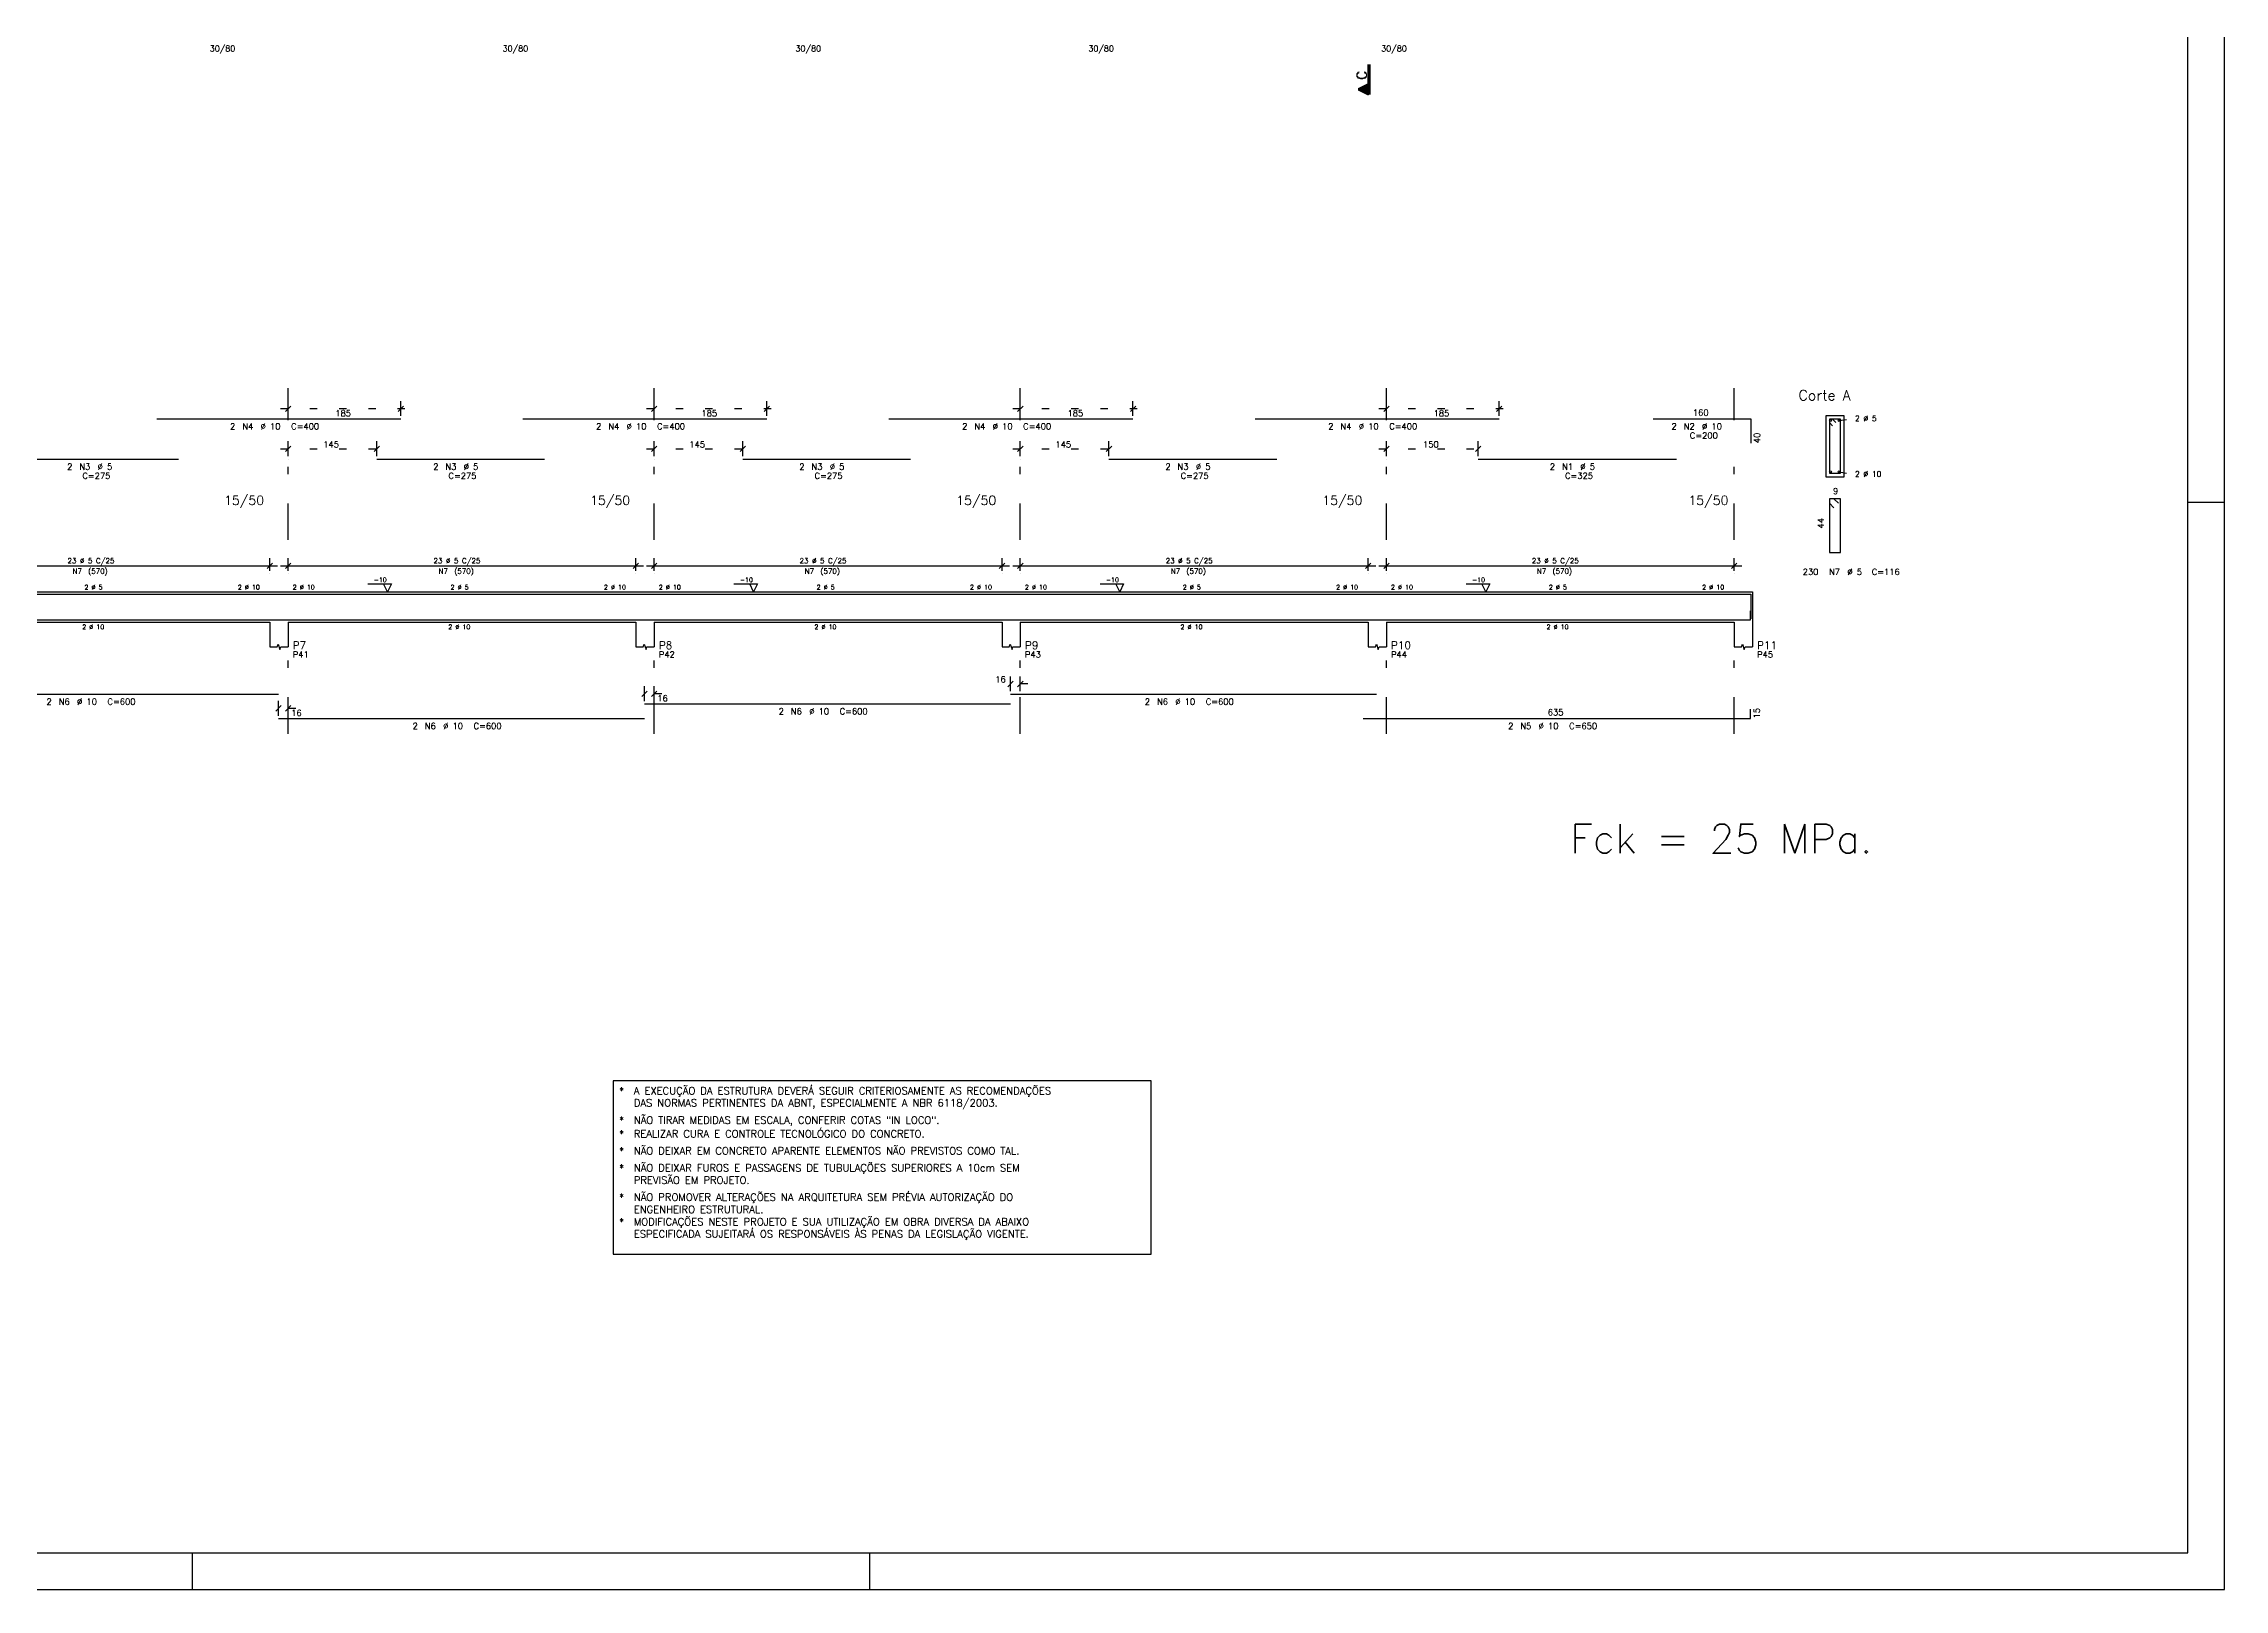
# Model space of a CAD drawing. Extents: x 797 to 1056, y -75 to 15.
# Drawn here: x 937.73 to 967.51, y -75.31 to -54.2 of the extents above; entities that cross this region are included whole.
import ezdxf

# ---------------------------------------------------------------- set-up
doc = ezdxf.new("R2010")
doc.units = 0
doc.header["$MEASUREMENT"] = 0
doc.linetypes.add('ESTILO_TQS_0002', pattern=[0.4, 0.1, -0.3])
doc.linetypes.add('ESTILO_TQS_0003', pattern=[1.5, 0.5, -0.4, 0.1, -0.5])
for name, color, linetype in [('06', 6, 'CONTINUOUS'), ('1', 2, 'CONTINUOUS'), ('13', 13, 'CONTINUOUS'), ('2', 4, 'CONTINUOUS'), ('3', 8, 'CONTINUOUS'), ('4', 1, 'CONTINUOUS'), ('5', 5, 'CONTINUOUS'), ('CERCADURA', 7, 'CONTINUOUS')]:
    doc.layers.add(name, color=color, linetype=linetype)
doc.styles.get("Standard").update_dxf_attribs({"font": 'ROMANS.SHX'})

msp = doc.modelspace()

# ---------------------------------------------------------------- linework, layer by layer
at = {"layer": '06'}
for p, q in [((967.01, -74.813), (967.01, -33.763)), ((909.31, -74.813), (967.01, -74.813))]:
    msp.add_line(p, q, dxfattribs=at)
at = {"layer": '1', "linetype": 'Continuous'}
for p, q in [((955.815, -54.89), (955.815, -54.485)), ((955.827, -54.89), (955.827, -54.485)), ((955.828, -54.485), (955.828, -54.891)), ((955.84, -54.485), (955.84, -54.891)), ((955.684, -54.81), (955.822, -54.741)), ((955.685, -54.81), (955.822, -54.742)), ((955.69, -54.821), (955.827, -54.753)), ((955.691, -54.821), (955.827, -54.753)), ((955.72, -54.843), (955.72, -54.8)), ((955.73, -54.848), (955.73, -54.795)), ((955.732, -54.843), (955.732, -54.8)), ((955.741, -54.853), (955.741, -54.789)), ((955.743, -54.848), (955.743, -54.795)), ((955.752, -54.859), (955.752, -54.784)), ((955.753, -54.853), (955.753, -54.789)), ((955.762, -54.864), (955.762, -54.779)), ((955.764, -54.859), (955.764, -54.784)), ((955.773, -54.869), (955.773, -54.774)), ((955.775, -54.864), (955.775, -54.779)), ((955.783, -54.875), (955.783, -54.768)), ((955.785, -54.869), (955.785, -54.774)), ((955.794, -54.88), (955.794, -54.763)), ((955.796, -54.875), (955.796, -54.768)), ((955.805, -54.885), (955.805, -54.758)), ((955.807, -54.88), (955.807, -54.763)), ((955.817, -54.885), (955.817, -54.758)), ((955.822, -54.902), (955.684, -54.833)), ((955.822, -54.901), (955.685, -54.833)), ((955.688, -54.827), (955.688, -54.815)), ((955.828, -54.891), (955.69, -54.821)), ((955.827, -54.89), (955.691, -54.821)), ((955.698, -54.832), (955.698, -54.811)), ((955.7, -54.827), (955.7, -54.815)), ((955.709, -54.837), (955.709, -54.805)), ((955.711, -54.832), (955.711, -54.811)), ((955.722, -54.837), (955.722, -54.805)), ((962.315, -59.28), (962.065, -59.28)), ((962.065, -59.28), (962.065, -60.114)), ((962.315, -60.114), (962.315, -59.28)), ((962.065, -60.114), (962.315, -60.114)), ((936.065, -61.686), (940.815, -61.686)), ((940.815, -61.686), (941.065, -61.686)), ((941.065, -61.686), (945.815, -61.686)), ((945.815, -61.686), (946.065, -61.686)), ((946.065, -61.686), (950.815, -61.686)), ((950.815, -61.686), (951.065, -61.686)), ((951.065, -61.686), (955.815, -61.686)), ((955.815, -61.686), (956.065, -61.686)), ((956.065, -61.686), (960.815, -61.686)), ((960.815, -61.686), (961.065, -61.686)), ((961.065, -61.686), (961.065, -62.103)), ((936.065, -62.103), (940.815, -62.103)), ((940.815, -62.103), (940.815, -62.436)), ((941.065, -62.103), (945.815, -62.103)), ((941.065, -62.103), (941.065, -62.436)), ((945.815, -62.103), (945.815, -62.436)), ((946.065, -62.103), (950.815, -62.103)), ((946.065, -62.103), (946.065, -62.436)), ((950.815, -62.103), (950.815, -62.436)), ((951.065, -62.103), (955.815, -62.103)), ((951.065, -62.103), (951.065, -62.436)), ((955.815, -62.103), (955.815, -62.436)), ((956.065, -62.103), (960.815, -62.103)), ((956.065, -62.103), (956.065, -62.436)), ((960.815, -62.103), (960.815, -62.436)), ((961.065, -62.103), (961.065, -62.436))]:
    msp.add_line(p, q, dxfattribs=at)
for points in [[(940.815, -62.436), (940.915, -62.436), (940.928, -62.399), (940.953, -62.474), (940.965, -62.436), (941.065, -62.436)], [(945.815, -62.436), (945.915, -62.436), (945.928, -62.399), (945.953, -62.474), (945.965, -62.436), (946.065, -62.436)], [(950.815, -62.436), (950.915, -62.436), (950.928, -62.399), (950.953, -62.474), (950.965, -62.436), (951.065, -62.436)], [(955.815, -62.436), (955.915, -62.436), (955.928, -62.399), (955.953, -62.474), (955.965, -62.436), (956.065, -62.436)], [(960.815, -62.436), (960.915, -62.436), (960.928, -62.399), (960.953, -62.474), (960.965, -62.436), (961.065, -62.436)], [(952.852, -68.368), (945.503, -68.368), (945.503, -70.736), (952.852, -70.736), (952.852, -68.368)]]:
    msp.add_lwpolyline(points, dxfattribs=at)
at = {"layer": '13', "linetype": 'Continuous'}
for centre in [(962.131, -59.346), (962.25, -59.346), (962.131, -60.048), (962.25, -60.048)]:
    msp.add_circle(centre, 0.0133, dxfattribs=at)
at = {"layer": '2', "linetype": 'ESTILO_TQS_0002'}
for p, q in [((940.961, -59.184), (942.709, -59.184)), ((945.961, -59.184), (947.709, -59.184)), ((950.961, -59.184), (952.709, -59.184)), ((955.961, -59.184), (957.708, -59.184)), ((940.961, -59.734), (942.38, -59.734)), ((945.961, -59.734), (947.38, -59.734)), ((950.961, -59.734), (952.38, -59.734)), ((955.961, -59.734), (957.422, -59.734)), ((946.169, -63.078), (945.828, -63.078)), ((951.169, -62.945), (950.828, -62.945)), ((941.169, -63.278), (940.828, -63.278))]:
    msp.add_line(p, q, dxfattribs=at)
at = {"layer": '2', "linetype": 'Continuous'}
for p, q in [((941.028, -59.221), (941.102, -59.148)), ((941.065, -59.284), (941.065, -59.08)), ((942.568, -59.221), (942.641, -59.148)), ((942.604, -59.284), (942.604, -59.08)), ((946.028, -59.221), (946.102, -59.148)), ((946.065, -59.284), (946.065, -59.08)), ((947.568, -59.221), (947.641, -59.148)), ((947.604, -59.284), (947.604, -59.08)), ((951.028, -59.221), (951.102, -59.148)), ((951.065, -59.284), (951.065, -59.08)), ((952.568, -59.221), (952.641, -59.148)), ((952.604, -59.284), (952.604, -59.08)), ((956.028, -59.221), (956.102, -59.148)), ((956.065, -59.284), (956.065, -59.08)), ((957.567, -59.221), (957.641, -59.148)), ((957.604, -59.284), (957.604, -59.08)), ((941.065, -59.326), (941.065, -59.326)), ((942.604, -59.326), (942.604, -59.326)), ((946.065, -59.326), (946.065, -59.326)), ((947.604, -59.326), (947.604, -59.326)), ((951.065, -59.326), (951.065, -59.326)), ((952.604, -59.326), (952.604, -59.326)), ((956.065, -59.326), (956.065, -59.326)), ((957.604, -59.326), (957.604, -59.326)), ((941.028, -59.771), (941.102, -59.698)), ((941.065, -59.834), (941.065, -59.63)), ((942.239, -59.771), (942.313, -59.698)), ((942.276, -59.834), (942.276, -59.63)), ((946.028, -59.771), (946.102, -59.698)), ((946.065, -59.834), (946.065, -59.63)), ((947.239, -59.771), (947.313, -59.698)), ((947.276, -59.834), (947.276, -59.63)), ((951.028, -59.771), (951.102, -59.698)), ((951.065, -59.834), (951.065, -59.63)), ((952.239, -59.771), (952.313, -59.698)), ((952.276, -59.834), (952.276, -59.63)), ((956.028, -59.771), (956.102, -59.698)), ((956.065, -59.834), (956.065, -59.63)), ((957.281, -59.771), (957.355, -59.698)), ((957.318, -59.834), (957.318, -59.63)), ((941.065, -59.876), (941.065, -59.876)), ((942.276, -59.876), (942.276, -59.876)), ((946.065, -59.876), (946.065, -59.876)), ((947.276, -59.876), (947.276, -59.876)), ((951.065, -59.876), (951.065, -59.876)), ((952.276, -59.876), (952.276, -59.876)), ((956.065, -59.876), (956.065, -59.876)), ((957.318, -59.876), (957.318, -59.876)), ((935.961, -61.332), (940.919, -61.332)), ((940.778, -61.369), (940.852, -61.295)), ((940.815, -61.399), (940.815, -61.228)), ((940.961, -61.332), (945.919, -61.332)), ((941.028, -61.369), (941.102, -61.295)), ((941.065, -61.399), (941.065, -61.228)), ((945.778, -61.369), (945.852, -61.295)), ((945.815, -61.399), (945.815, -61.228)), ((945.961, -61.332), (950.919, -61.332)), ((946.028, -61.369), (946.102, -61.295)), ((946.065, -61.399), (946.065, -61.228)), ((950.778, -61.369), (950.852, -61.295)), ((950.815, -61.399), (950.815, -61.228)), ((950.961, -61.332), (955.919, -61.332)), ((951.028, -61.369), (951.102, -61.295)), ((951.065, -61.399), (951.065, -61.228)), ((955.778, -61.369), (955.852, -61.295)), ((955.815, -61.399), (955.815, -61.228)), ((955.961, -61.332), (960.919, -61.332)), ((956.028, -61.369), (956.102, -61.295)), ((956.065, -61.399), (956.065, -61.228)), ((960.778, -61.369), (960.852, -61.295)), ((960.815, -61.399), (960.815, -61.228)), ((940.815, -61.441), (940.815, -61.441)), ((941.065, -61.441), (941.065, -61.441)), ((942.154, -61.579), (942.476, -61.579)), ((945.815, -61.441), (945.815, -61.441)), ((946.065, -61.441), (946.065, -61.441)), ((947.154, -61.579), (947.476, -61.579)), ((950.815, -61.441), (950.815, -61.441)), ((951.065, -61.441), (951.065, -61.441)), ((952.154, -61.579), (952.476, -61.579)), ((955.815, -61.441), (955.815, -61.441)), ((956.065, -61.441), (956.065, -61.441)), ((957.154, -61.579), (957.476, -61.579)), ((960.815, -61.441), (960.815, -61.441)), ((937.276, -61.72), (939.567, -61.72)), ((939.273, -61.72), (942.604, -61.72)), ((942.276, -61.72), (944.567, -61.72)), ((944.271, -61.72), (947.604, -61.72)), ((947.276, -61.72), (949.567, -61.72)), ((949.271, -61.72), (952.604, -61.72)), ((952.276, -61.72), (954.567, -61.72)), ((954.271, -61.72), (957.604, -61.72)), ((957.318, -61.72), (960.026, -61.72)), ((959.709, -61.72), (961.043, -61.72)), ((961.04, -62.07), (961.04, -61.945)), ((961.043, -61.72), (961.043, -62.053)), ((935.932, -62.07), (940.932, -62.07)), ((940.932, -62.07), (945.932, -62.07)), ((945.932, -62.07), (950.932, -62.07)), ((950.932, -62.07), (955.932, -62.07)), ((955.748, -62.07), (961.04, -62.07)), ((950.932, -63.045), (950.932, -62.841)), ((951.065, -63.045), (951.065, -62.841)), ((945.969, -63.041), (945.895, -63.115)), ((945.932, -63.178), (945.932, -62.974)), ((946.102, -63.041), (946.028, -63.115)), ((946.065, -63.178), (946.065, -62.974)), ((950.969, -62.908), (950.895, -62.982)), ((950.932, -63.086), (950.932, -63.086)), ((951.102, -62.908), (951.028, -62.982)), ((951.065, -63.086), (951.065, -63.086)), ((940.969, -63.241), (940.895, -63.315)), ((940.932, -63.378), (940.932, -63.174)), ((940.932, -63.42), (940.932, -63.42)), ((941.102, -63.241), (941.028, -63.315)), ((941.065, -63.378), (941.065, -63.174)), ((941.065, -63.42), (941.065, -63.42)), ((945.932, -63.22), (945.932, -63.22)), ((946.065, -63.22), (946.065, -63.22))]:
    msp.add_line(p, q, dxfattribs=at)
for points in [[(962.204, -59.374), (962.159, -59.33), (962.115, -59.33), (962.115, -60.064), (962.265, -60.064), (962.265, -59.33), (962.115, -59.33), (962.115, -59.374), (962.159, -59.419)], [(942.422, -61.686), (942.369, -61.579), (942.476, -61.579), (942.422, -61.686)], [(947.422, -61.686), (947.369, -61.579), (947.476, -61.579), (947.422, -61.686)], [(952.422, -61.686), (952.369, -61.579), (952.476, -61.579), (952.422, -61.686)], [(957.422, -61.686), (957.369, -61.579), (957.476, -61.579), (957.422, -61.686)]]:
    msp.add_lwpolyline(points, dxfattribs=at)
at = {"layer": '3', "linetype": 'ESTILO_TQS_0003'}
for p, q in [((941.065, -59.342), (941.065, -58.905)), ((946.065, -59.342), (946.065, -58.905)), ((951.065, -59.342), (951.065, -58.905)), ((956.065, -59.342), (956.065, -58.905)), ((960.815, -59.342), (960.815, -58.905)), ((941.065, -60.978), (941.065, -59.677)), ((946.065, -60.978), (946.065, -59.677)), ((951.065, -60.978), (951.065, -59.677)), ((956.065, -60.978), (956.065, -59.677)), ((960.815, -60.978), (960.815, -59.677)), ((941.065, -63.624), (941.065, -62.603)), ((946.065, -63.624), (946.065, -62.603)), ((951.065, -63.624), (951.065, -62.603)), ((956.065, -63.624), (956.065, -62.603)), ((960.815, -63.624), (960.815, -62.603))]:
    msp.add_line(p, q, dxfattribs=at)
at = {"layer": '3', "linetype": 'ESTILO_TQS_0002'}
for p, q in [((962.25, -59.346), (962.428, -59.318)), ((962.25, -60.048), (962.428, -60.076))]:
    msp.add_line(p, q, dxfattribs=at)
at = {"layer": '4', "linetype": 'Continuous'}
for p, q in [((939.273, -59.322), (942.604, -59.322)), ((944.271, -59.322), (947.604, -59.322)), ((949.271, -59.322), (952.604, -59.322)), ((954.271, -59.322), (957.604, -59.322)), ((959.709, -59.322), (961.043, -59.322)), ((961.043, -59.322), (961.043, -59.655)), ((937.276, -59.872), (939.567, -59.872)), ((942.276, -59.872), (944.567, -59.872)), ((947.276, -59.872), (949.567, -59.872)), ((952.276, -59.872), (954.567, -59.872)), ((957.318, -59.872), (960.026, -59.872)), ((935.932, -63.082), (940.932, -63.082)), ((950.932, -63.082), (955.932, -63.082)), ((940.932, -63.416), (945.932, -63.416)), ((945.932, -63.216), (950.932, -63.216)), ((955.748, -63.416), (961.04, -63.416)), ((961.04, -63.416), (961.04, -63.291))]:
    msp.add_line(p, q, dxfattribs=at)
msp.add_lwpolyline([(962.24, -60.476), (962.178, -60.414), (962.115, -60.414), (962.115, -61.147), (962.265, -61.147), (962.265, -60.414), (962.115, -60.414), (962.115, -60.476), (962.178, -60.539)], dxfattribs=at)
at = {"layer": 'CERCADURA'}
for p, q in [((967.51, -75.313), (967.51, -33.263)), ((967.01, -60.463), (967.51, -60.463)), ((939.76, -75.313), (939.76, -74.813)), ((949.01, -75.313), (949.01, -74.813)), ((908.06, -75.313), (967.51, -75.313))]:
    msp.add_line(p, q, dxfattribs=at)

# ---------------------------------------------------------------- texts
at = {"layer": '1', "linetype": 'Continuous'}
for s, height, p in [('30/80', 0.08, (939.994, -54.305)), ('30/80', 0.08, (943.994, -54.305)), ('30/80', 0.08, (947.994, -54.305)), ('30/80', 0.08, (951.994, -54.305)), ('30/80', 0.08, (955.994, -54.305)), ('Corte A', 0.1417, (961.694, -59.072)), ('160', 0.0833, (960.251, -59.28)), ('2', 0.0833, (940.272, -59.468)), ('N4', 0.0833, (940.439, -59.468)), ('%%c 10', 0.0833, (940.689, -59.468)), ('C=400', 0.0833, (941.106, -59.468)), ('2', 0.0833, (945.271, -59.468)), ('N4', 0.0833, (945.438, -59.468)), ('%%c 10', 0.0833, (945.688, -59.468)), ('C=400', 0.0833, (946.104, -59.468)), ('2', 0.0833, (950.271, -59.468)), ('N4', 0.0833, (950.438, -59.468)), ('%%c 10', 0.0833, (950.688, -59.468)), ('C=400', 0.0833, (951.104, -59.468)), ('2', 0.0833, (955.271, -59.468)), ('N4', 0.0833, (955.438, -59.468)), ('%%c 10', 0.0833, (955.688, -59.468)), ('C=400', 0.0833, (956.104, -59.468)), ('2', 0.0833, (959.959, -59.468)), ('N2', 0.0833, (960.126, -59.468)), ('C=200', 0.0833, (960.209, -59.593)), ('%%c 10', 0.0833, (960.376, -59.468)), ('2', 0.0833, (938.047, -60.018)), ('N3', 0.0833, (938.213, -60.018)), ('C=275', 0.0833, (938.255, -60.143)), ('%%c 5', 0.0833, (938.463, -60.018)), ('2', 0.0833, (943.047, -60.018)), ('N3', 0.0833, (943.213, -60.018)), ('C=275', 0.0833, (943.255, -60.143)), ('%%c 5', 0.0833, (943.463, -60.018)), ('2', 0.0833, (948.047, -60.018)), ('N3', 0.0833, (948.213, -60.018)), ('C=275', 0.0833, (948.255, -60.143)), ('%%c 5', 0.0833, (948.463, -60.018)), ('2', 0.0833, (953.047, -60.018)), ('N3', 0.0833, (953.213, -60.018)), ('C=275', 0.0833, (953.255, -60.143)), ('%%c 5', 0.0833, (953.463, -60.018)), ('2', 0.0833, (958.297, -60.018)), ('N1', 0.0833, (958.464, -60.018)), ('C=325', 0.0833, (958.505, -60.143)), ('%%c 5', 0.0833, (958.714, -60.018)), ('15/50', 0.125, (940.19, -60.499)), ('15/50', 0.125, (945.19, -60.499)), ('15/50', 0.125, (950.19, -60.499)), ('15/50', 0.125, (955.19, -60.499)), ('15/50', 0.125, (960.19, -60.499)), ('2 %%c 5', 0.0625, (938.284, -61.655)), ('2 %%c 10', 0.0625, (940.378, -61.655)), ('2 %%c 10', 0.0625, (941.128, -61.655)), ('2 %%c 5', 0.0625, (943.284, -61.655)), ('2 %%c 10', 0.0625, (945.378, -61.655)), ('2 %%c 10', 0.0625, (946.128, -61.655)), ('2 %%c 5', 0.0625, (948.284, -61.655)), ('2 %%c 10', 0.0625, (950.378, -61.655)), ('2 %%c 10', 0.0625, (951.128, -61.655)), ('2 %%c 5', 0.0625, (953.284, -61.655)), ('2 %%c 10', 0.0625, (955.378, -61.655)), ('2 %%c 10', 0.0625, (956.128, -61.655)), ('2 %%c 5', 0.0625, (958.284, -61.655)), ('2 %%c 10', 0.0625, (960.378, -61.655)), (' 230', 0.0833, (961.694, -61.455)), ('N7', 0.0833, (962.111, -61.455)), ('%%c 5', 0.0833, (962.361, -61.455)), ('C=116', 0.0833, (962.694, -61.455)), ('2 %%c 10', 0.0625, (938.253, -62.197)), ('2 %%c 10', 0.0625, (943.253, -62.197)), ('2 %%c 10', 0.0625, (948.253, -62.197)), ('2 %%c 10', 0.0625, (953.253, -62.197)), ('2 %%c 10', 0.0625, (958.253, -62.197)), ('P41', 0.0833, (941.128, -62.584)), ('P7', 0.1042, (941.128, -62.468)), ('P42', 0.0833, (946.128, -62.584)), ('P8', 0.1042, (946.128, -62.468)), ('P43', 0.0833, (951.128, -62.584)), ('P9', 0.1042, (951.128, -62.468)), ('P44', 0.0833, (956.128, -62.584)), ('P10', 0.1042, (956.128, -62.468)), ('P45', 0.0833, (961.128, -62.584)), ('P11', 0.1042, (961.128, -62.468)), ('2', 0.0833, (937.765, -63.228)), ('N6', 0.0833, (937.932, -63.228)), ('%%c 10', 0.0833, (938.182, -63.228)), ('C=600', 0.0833, (938.598, -63.228)), ('2', 0.0833, (947.765, -63.361)), ('N6', 0.0833, (947.932, -63.361)), ('%%c 10', 0.0833, (948.182, -63.361)), ('C=600', 0.0833, (948.598, -63.361)), ('2', 0.0833, (952.765, -63.228)), ('N6', 0.0833, (952.932, -63.228)), ('%%c 10', 0.0833, (953.182, -63.228)), ('C=600', 0.0833, (953.598, -63.228)), ('635', 0.0833, (958.269, -63.374)), ('2', 0.0833, (942.765, -63.561)), ('N6', 0.0833, (942.932, -63.561)), ('%%c 10', 0.0833, (943.182, -63.561)), ('C=600', 0.0833, (943.598, -63.561)), ('2', 0.0833, (957.728, -63.561)), ('N5', 0.0833, (957.894, -63.561)), ('%%c 10', 0.0833, (958.144, -63.561)), ('C=650', 0.0833, (958.561, -63.561)), ('*', 0.1, (945.586, -68.552)), ('A EXECUÇÃO DA ESTRUTURA DEVERÁ SEGUIR CRITERIOSAMENTE AS RECOMENDAÇÕES', 0.1, (945.786, -68.552)), ('DAS NORMAS PERTINENTES DA ABNT, ESPECIALMENTE A NBR 6118/2003.', 0.1, (945.786, -68.718)), ('*', 0.1, (945.586, -68.952)), ('*', 0.1, (945.586, -69.139)), ('NÃO TIRAR MEDIDAS EM ESCALA, CONFERIR COTAS "IN LOCO".', 0.1, (945.786, -68.952)), ('REALIZAR CURA E CONTROLE TECNOLÓGICO DO CONCRETO.', 0.1, (945.786, -69.139)), ('*', 0.1, (945.586, -69.372)), ('NÃO DEIXAR EM CONCRETO APARENTE ELEMENTOS NÃO PREVISTOS COMO TAL.', 0.1, (945.786, -69.372)), ('*', 0.1, (945.586, -69.605)), ('NÃO DEIXAR FUROS E PASSAGENS DE TUBULAÇÕES SUPERIORES A 10cm SEM', 0.1, (945.786, -69.605)), ('PREVISÃO EM PROJETO.', 0.1, (945.786, -69.772)), ('*', 0.1, (945.586, -70.005)), ('NÃO PROMOVER ALTERAÇÕES NA ARQUITETURA SEM PRÉVIA AUTORIZAÇÃO DO', 0.1, (945.786, -70.005)), ('*', 0.1, (945.586, -70.341)), ('ENGENHEIRO ESTRUTURAL.', 0.1, (945.786, -70.172)), ('MODIFICAÇÕES NESTE PROJETO E SUA UTILIZAÇÃO EM OBRA DIVERSA DA ABAIXO', 0.1, (945.786, -70.341)), ('ESPECIFICADA SUJEITARÁ OS RESPONSÁVEIS ÀS PENAS DA LEGISLAÇÃO VIGENTE.', 0.1, (945.786, -70.508))]:
    msp.add_text(s, height=height, dxfattribs=at).set_placement(p)
for s, height, p in [('C', 0.133, (955.795, -54.685)), ('C', 0.133, (955.795, -54.698)), ('40', 0.0833, (961.168, -59.655)), ('15', 0.0833, (961.165, -63.416))]:
    msp.add_text(s, height=height, rotation=90, dxfattribs=at).set_placement(p)
at = {"layer": '2', "linetype": 'Continuous'}
for s, height, p in [('185', 0.0833, (941.71, -59.289)), ('185', 0.0833, (946.71, -59.289)), ('185', 0.0833, (951.71, -59.289)), ('185', 0.0833, (956.71, -59.289)), ('2 %%c 5', 0.075, (962.465, -59.355)), ('145', 0.0833, (941.545, -59.714)), ('145', 0.0833, (946.545, -59.714)), ('145', 0.0833, (951.545, -59.714)), ('150', 0.0833, (956.566, -59.714)), ('2 %%c 10', 0.075, (962.465, -60.114)), ('9', 0.0833, (962.164, -60.352)), ('23 %%c 5 C/25', 0.07083, (938.051, -61.297)), ('(570)', 0.0708, (938.334, -61.439)), ('23 %%c 5 C/25', 0.07083, (943.051, -61.297)), ('(570)', 0.0708, (943.334, -61.439)), ('23 %%c 5 C/25', 0.07083, (948.051, -61.297)), ('(570)', 0.0708, (948.334, -61.439)), ('23 %%c 5 C/25', 0.07083, (953.051, -61.297)), ('(570)', 0.0708, (953.334, -61.439)), ('23 %%c 5 C/25', 0.07083, (958.051, -61.297)), ('(570)', 0.0708, (958.334, -61.439)), ('N7', 0.0708, (938.121, -61.439)), ('-10', 0.0625, (942.235, -61.554)), ('N7', 0.0708, (943.121, -61.439)), ('-10', 0.0625, (947.235, -61.554)), ('N7', 0.0708, (948.121, -61.439)), ('-10', 0.0625, (952.235, -61.554)), ('N7', 0.0708, (953.121, -61.439)), ('-10', 0.0625, (957.235, -61.554)), ('N7', 0.0708, (958.121, -61.439)), ('16', 0.0833, (950.723, -62.924)), ('16', 0.0833, (946.107, -63.182)), ('16', 0.0833, (941.107, -63.382))]:
    msp.add_text(s, height=height, dxfattribs=at).set_placement(p)
msp.add_text('44', height=0.0833, rotation=90, dxfattribs=at).set_placement((962.04, -60.822))
at = {"layer": '5', "linetype": 'Continuous', "insert": (958.573, -64.858), "char_height": 0.4, "width": 8.13233, "attachment_point": 1}
msp.add_mtext('Fck = 25 MPa.', dxfattribs=at)

doc.saveas('drawing.dxf')
